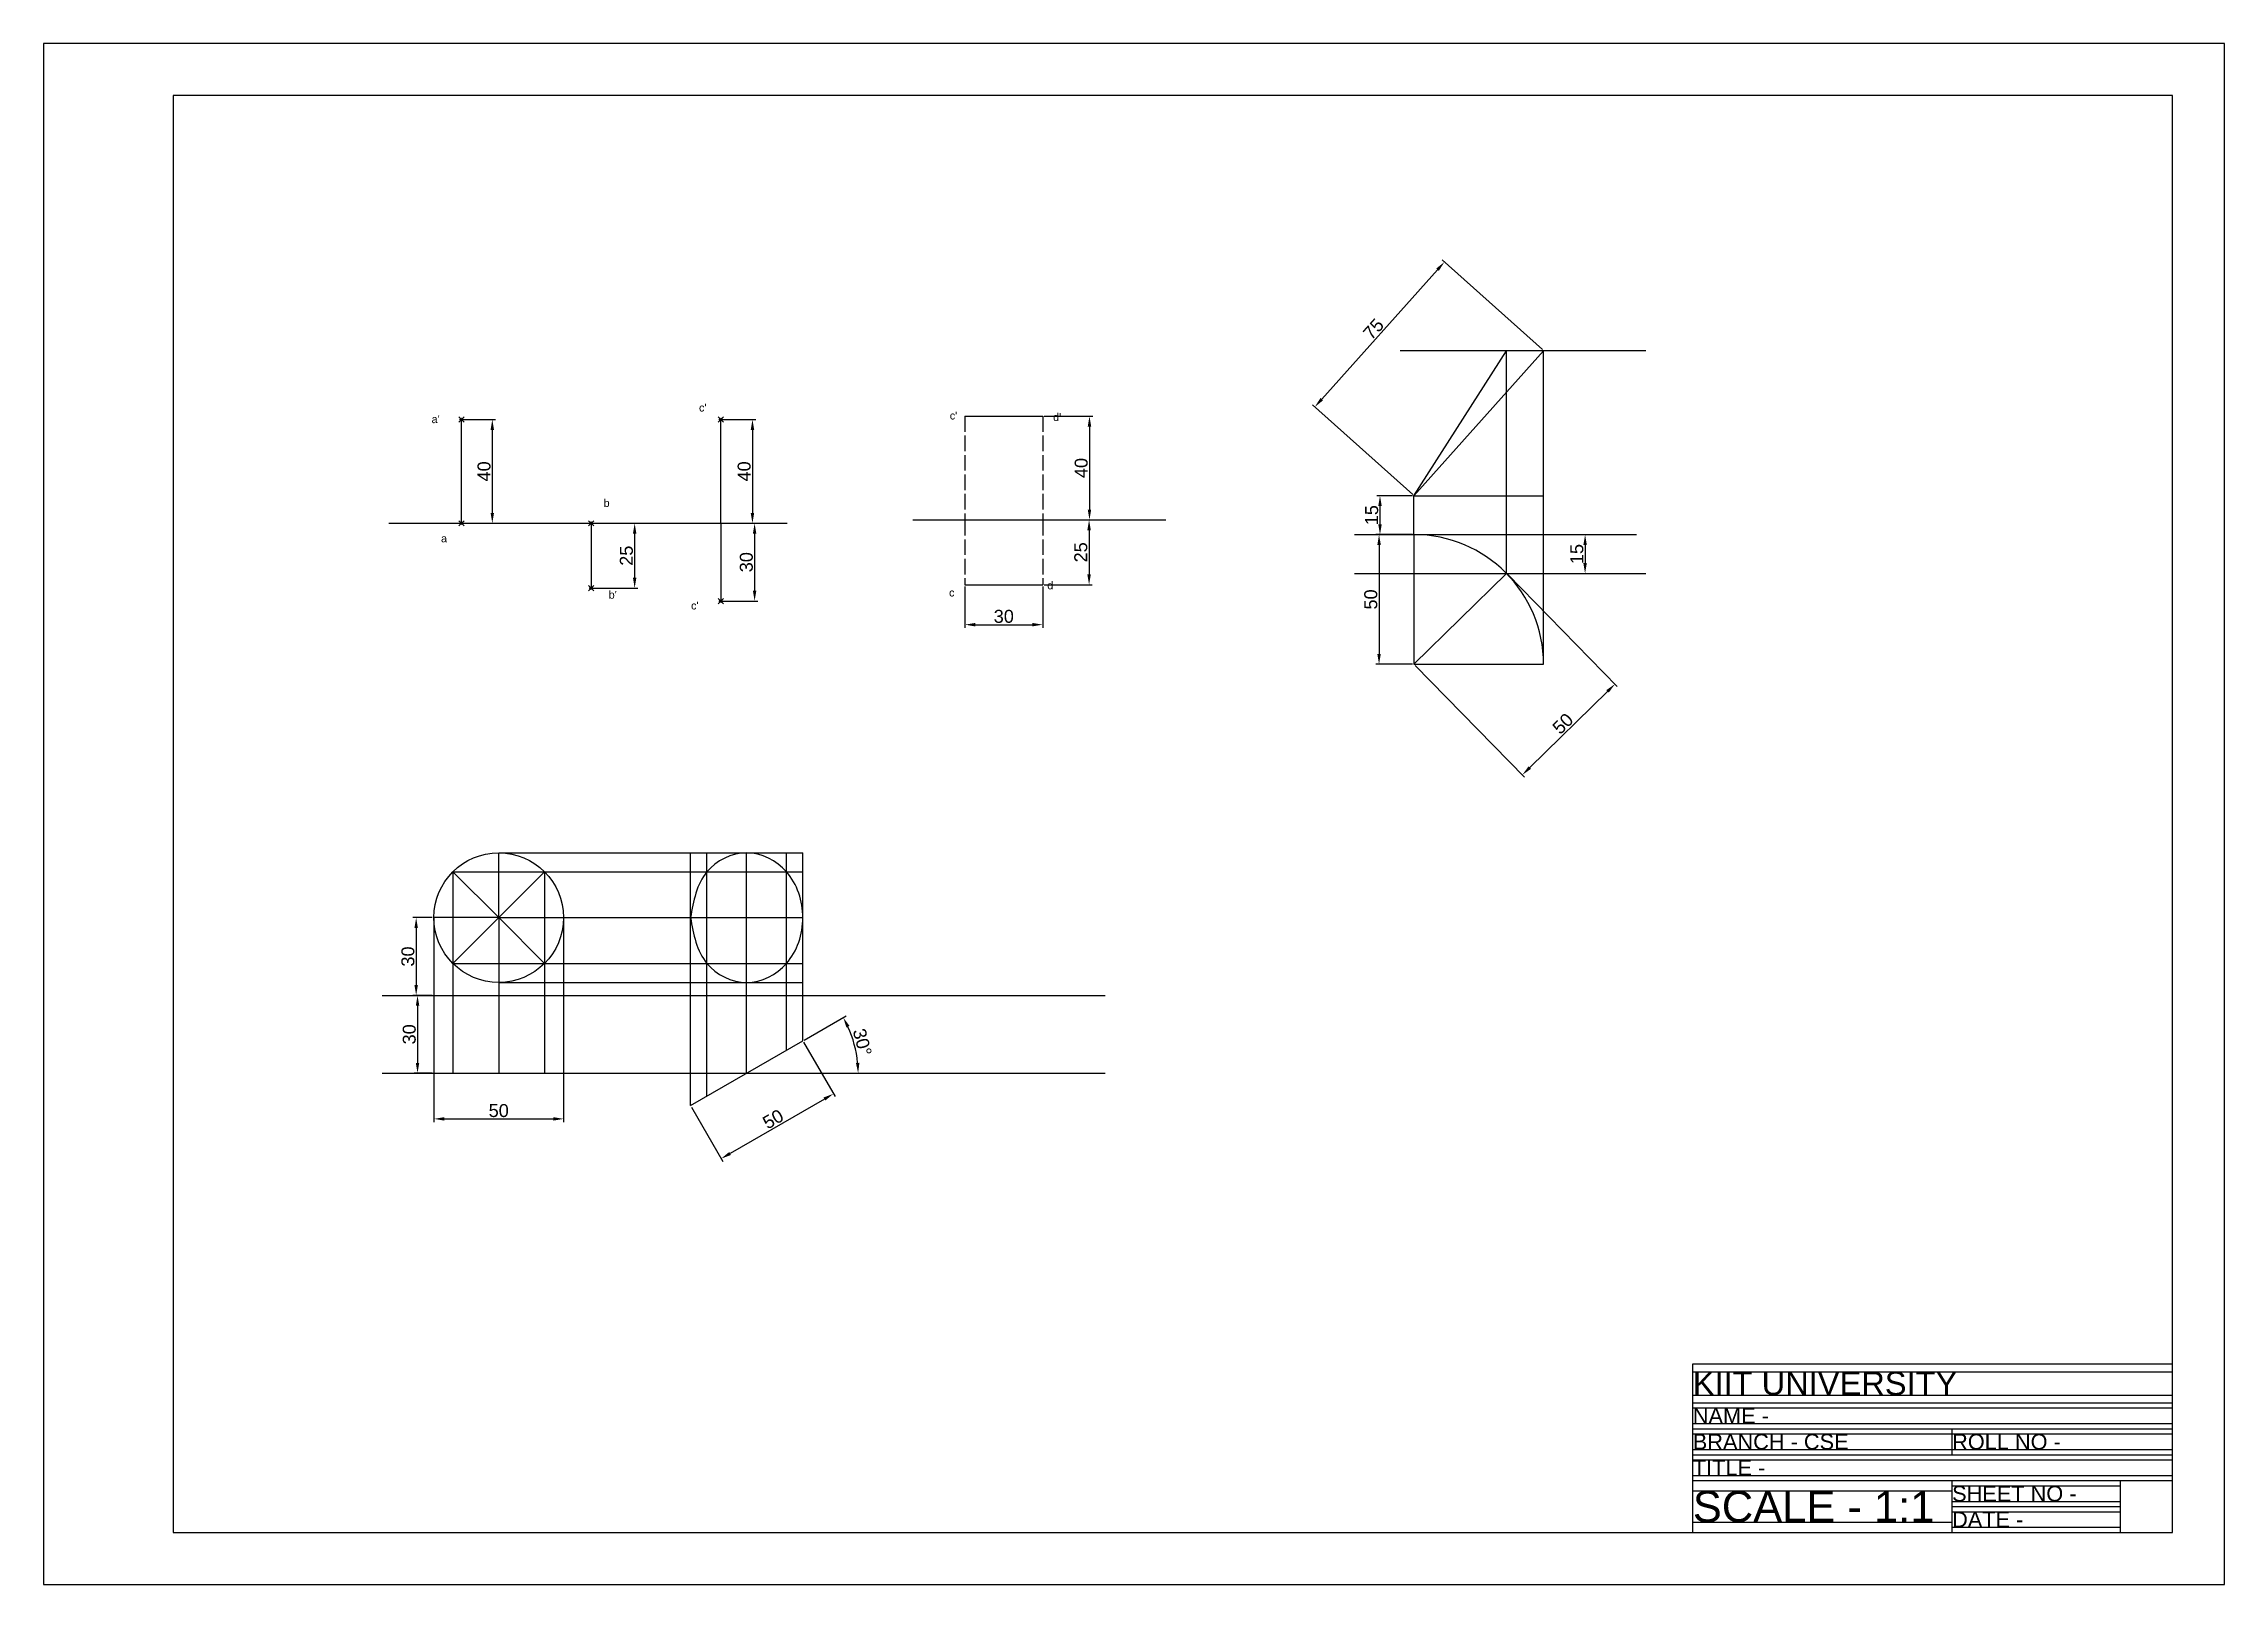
# Model space of a CAD drawing. Header units: millimetres. Extents: x 50 to 891, y 50 to 644.
import ezdxf

# ---------------------------------------------------------------- set-up
doc = ezdxf.new("R2010")
doc.units = ezdxf.units.MM
doc.header["$PDMODE"] = 35
doc.header["$PDSIZE"] = -4
doc.linetypes.add('ACAD_ISO02W100', pattern=[15, 12, -3])
doc.styles.get("Standard").update_dxf_attribs({"font": 'arial.ttf'})
doc.dimstyles.new('ISO-25', dxfattribs={"dimtxt": 5, "dimasz": 4, "dimexe": 1.25, "dimexo": 0.625, "dimtad": 1, "dimdec": 1, "dimdsep": 46, "dimtxsty": 'Standard', "dimcen": 2.5, "dimadec": 0, "dimazin": 0, "dimtfac": 1, "dimtdec": 1, "dimtmove": 0, "dimatfit": 3, "dimfxl": 1, "dimarcsym": 0})

# ---------------------------------------------------------------- blocks, each defined once
blk = doc.blocks.new('*D1')
at = {"color": 0, "lineweight": -2, "transparency": 16777216}
for p, q in [((211.78, 499.08), (224.28, 499.08)), ((223.03, 495.08), (223.03, 463.08)), ((211.78, 459.08), (224.28, 459.08))]:
    blk.add_line(p, q, dxfattribs=at)
at = {"color": 0, "transparency": 16777216}
for points in [[(222.37, 495.08), (223.7, 495.08), (223.03, 499.08)], [(222.37, 463.08), (223.7, 463.08), (223.03, 459.08)]]:
    blk.add_solid(points, dxfattribs=at)
at = {"layer": 'Defpoints', "color": 0, "transparency": 16777216}
for p in [(211.16, 499.08), (211.16, 459.08), (223.03, 459.08)]:
    blk.add_point(p, dxfattribs=at)
at = {"color": 0, "transparency": 16777216, "insert": (219.86, 479.08), "char_height": 5, "attachment_point": 5, "rotation": 90}
blk.add_mtext('40', dxfattribs=at)
blk = doc.blocks.new('*D2')
at = {"color": 0, "lineweight": -2, "transparency": 16777216}
for p, q in [((261.78, 459.08), (279.18, 459.08)), ((277.93, 455.08), (277.93, 438.08)), ((261.78, 434.08), (279.18, 434.08))]:
    blk.add_line(p, q, dxfattribs=at)
at = {"color": 0, "transparency": 16777216}
for points in [[(277.27, 455.08), (278.6, 455.08), (277.93, 459.08)], [(277.27, 438.08), (278.6, 438.08), (277.93, 434.08)]]:
    blk.add_solid(points, dxfattribs=at)
at = {"layer": 'Defpoints', "color": 0, "transparency": 16777216}
for p in [(261.16, 459.08), (261.16, 434.08), (277.93, 434.08)]:
    blk.add_point(p, dxfattribs=at)
at = {"color": 0, "transparency": 16777216, "insert": (274.76, 446.58), "char_height": 5, "attachment_point": 5, "rotation": 90}
blk.add_mtext('25', dxfattribs=at)
blk = doc.blocks.new('*D3')
at = {"color": 0, "lineweight": -2, "transparency": 16777216}
for p, q in [((311.78, 499.08), (324.61, 499.08)), ((323.36, 495.08), (323.36, 463.08)), ((311.78, 459.08), (324.61, 459.08))]:
    blk.add_line(p, q, dxfattribs=at)
at = {"color": 0, "transparency": 16777216}
for points in [[(322.69, 495.08), (324.03, 495.08), (323.36, 499.08)], [(322.69, 463.08), (324.03, 463.08), (323.36, 459.08)]]:
    blk.add_solid(points, dxfattribs=at)
at = {"layer": 'Defpoints', "color": 0, "transparency": 16777216}
for p in [(311.16, 499.08), (311.16, 459.08), (323.36, 459.08)]:
    blk.add_point(p, dxfattribs=at)
at = {"color": 0, "transparency": 16777216, "insert": (320.18, 479.08), "char_height": 5, "attachment_point": 5, "rotation": 90}
blk.add_mtext('40', dxfattribs=at)
blk = doc.blocks.new('*D4')
at = {"color": 0, "lineweight": -2, "transparency": 16777216}
for p, q in [((311.78, 459.08), (325.44, 459.08)), ((324.19, 455.08), (324.19, 433.08)), ((311.78, 429.08), (325.44, 429.08))]:
    blk.add_line(p, q, dxfattribs=at)
at = {"color": 0, "transparency": 16777216}
for points in [[(323.53, 455.08), (324.86, 455.08), (324.19, 459.08)], [(323.53, 433.08), (324.86, 433.08), (324.19, 429.08)]]:
    blk.add_solid(points, dxfattribs=at)
at = {"layer": 'Defpoints', "color": 0, "transparency": 16777216}
for p in [(311.16, 459.08), (311.16, 429.08), (324.19, 429.08)]:
    blk.add_point(p, dxfattribs=at)
at = {"color": 0, "transparency": 16777216, "insert": (321.02, 444.08), "char_height": 5, "attachment_point": 5, "rotation": 90}
blk.add_mtext('30', dxfattribs=at)
blk = doc.blocks.new('*D5')
at = {"color": 0, "lineweight": -2, "transparency": 16777216}
for p, q in [((435.91, 500.38), (454.58, 500.38)), ((453.33, 496.38), (453.33, 464.38)), ((435.91, 460.38), (454.58, 460.38))]:
    blk.add_line(p, q, dxfattribs=at)
at = {"color": 0, "transparency": 16777216}
for points in [[(452.66, 496.38), (454, 496.38), (453.33, 500.38)], [(452.66, 464.38), (454, 464.38), (453.33, 460.38)]]:
    blk.add_solid(points, dxfattribs=at)
at = {"layer": 'Defpoints', "color": 0, "transparency": 16777216}
for p in [(435.29, 500.38), (435.29, 460.38), (453.33, 460.38)]:
    blk.add_point(p, dxfattribs=at)
at = {"color": 0, "transparency": 16777216, "insert": (450.15, 480.38), "char_height": 5, "attachment_point": 5, "rotation": 90}
blk.add_mtext('40', dxfattribs=at)
blk = doc.blocks.new('*D6')
at = {"color": 0, "lineweight": -2, "transparency": 16777216}
for p, q in [((435.91, 460.38), (454.43, 460.38)), ((453.18, 456.38), (453.18, 439.38)), ((435.91, 435.38), (454.43, 435.38))]:
    blk.add_line(p, q, dxfattribs=at)
at = {"color": 0, "transparency": 16777216}
for points in [[(452.51, 456.38), (453.85, 456.38), (453.18, 460.38)], [(452.51, 439.38), (453.85, 439.38), (453.18, 435.38)]]:
    blk.add_solid(points, dxfattribs=at)
at = {"layer": 'Defpoints', "color": 0, "transparency": 16777216}
for p in [(435.29, 460.38), (435.29, 435.38), (453.18, 435.38)]:
    blk.add_point(p, dxfattribs=at)
at = {"color": 0, "transparency": 16777216, "insert": (450, 447.88), "char_height": 5, "attachment_point": 5, "rotation": 90}
blk.add_mtext('25', dxfattribs=at)
blk = doc.blocks.new('*D7')
at = {"color": 0, "lineweight": -2, "transparency": 16777216}
for p, q in [((405.29, 434.76), (405.29, 418.74)), ((435.29, 434.76), (435.29, 418.74)), ((409.29, 419.99), (431.29, 419.99))]:
    blk.add_line(p, q, dxfattribs=at)
at = {"color": 0, "transparency": 16777216}
for points in [[(409.29, 420.66), (409.29, 419.32), (405.29, 419.99)], [(431.29, 420.66), (431.29, 419.32), (435.29, 419.99)]]:
    blk.add_solid(points, dxfattribs=at)
at = {"layer": 'Defpoints', "color": 0, "transparency": 16777216}
for p in [(405.29, 435.38), (435.29, 435.38), (435.29, 419.99)]:
    blk.add_point(p, dxfattribs=at)
at = {"color": 0, "transparency": 16777216, "insert": (420.29, 423.17), "char_height": 5, "attachment_point": 5}
blk.add_mtext('30', dxfattribs=at)
blk = doc.blocks.new('*D8')
at = {"color": 0, "lineweight": -2, "transparency": 16777216}
for p, q in [((577.84, 469.71), (564.11, 469.71)), ((565.36, 465.71), (565.36, 458.71)), ((577.84, 454.71), (564.11, 454.71))]:
    blk.add_line(p, q, dxfattribs=at)
at = {"color": 0, "transparency": 16777216}
for points in [[(564.7, 465.71), (566.03, 465.71), (565.36, 469.71)], [(564.7, 458.71), (566.03, 458.71), (565.36, 454.71)]]:
    blk.add_solid(points, dxfattribs=at)
at = {"layer": 'Defpoints', "color": 0, "transparency": 16777216}
for p in [(578.47, 469.71), (565.36, 454.71), (578.47, 454.71)]:
    blk.add_point(p, dxfattribs=at)
at = {"color": 0, "transparency": 16777216, "insert": (562.18, 462.21), "char_height": 5, "attachment_point": 5, "rotation": 90}
blk.add_mtext('15', dxfattribs=at)
blk = doc.blocks.new('*D9')
at = {"color": 0, "lineweight": -2, "transparency": 16777216}
for p, q in [((577.84, 454.71), (563.76, 454.71)), ((565.01, 450.71), (565.01, 408.71)), ((577.84, 404.71), (563.76, 404.71))]:
    blk.add_line(p, q, dxfattribs=at)
at = {"color": 0, "transparency": 16777216}
for points in [[(564.34, 450.71), (565.68, 450.71), (565.01, 454.71)], [(564.34, 408.71), (565.68, 408.71), (565.01, 404.71)]]:
    blk.add_solid(points, dxfattribs=at)
at = {"layer": 'Defpoints', "color": 0, "transparency": 16777216}
for p in [(578.47, 454.71), (565.01, 404.71), (578.47, 404.71)]:
    blk.add_point(p, dxfattribs=at)
at = {"color": 0, "transparency": 16777216, "insert": (561.83, 429.71), "char_height": 5, "attachment_point": 5, "rotation": 90}
blk.add_mtext('50', dxfattribs=at)
blk = doc.blocks.new('*D10')
at = {"color": 0, "lineweight": -2, "transparency": 16777216}
for p, q in [((629.09, 454.71), (645.71, 454.71)), ((644.46, 450.71), (644.46, 443.71)), ((629.09, 439.71), (645.71, 439.71))]:
    blk.add_line(p, q, dxfattribs=at)
at = {"color": 0, "transparency": 16777216}
for points in [[(643.8, 450.71), (645.13, 450.71), (644.46, 454.71)], [(643.8, 443.71), (645.13, 443.71), (644.46, 439.71)]]:
    blk.add_solid(points, dxfattribs=at)
at = {"layer": 'Defpoints', "color": 0, "transparency": 16777216}
for p in [(628.47, 454.71), (628.47, 439.71), (644.46, 439.71)]:
    blk.add_point(p, dxfattribs=at)
at = {"color": 0, "transparency": 16777216, "insert": (641.29, 447.21), "char_height": 5, "attachment_point": 5, "rotation": 90}
blk.add_mtext('15', dxfattribs=at)
blk = doc.blocks.new('*D11')
at = {"color": 0, "lineweight": -2, "transparency": 16777216}
for p, q in [((614.61, 439.27), (656.85, 396.18)), ((578.9, 404.27), (621.14, 361.18)), ((623.12, 364.87), (653.11, 394.27))]:
    blk.add_line(p, q, dxfattribs=at)
at = {"color": 0, "transparency": 16777216}
for points in [[(652.65, 394.75), (653.58, 393.8), (655.97, 397.07)], [(622.65, 365.35), (623.59, 364.4), (620.26, 362.07)]]:
    blk.add_solid(points, dxfattribs=at)
at = {"layer": 'Defpoints', "color": 0, "transparency": 16777216}
for p in [(614.17, 439.71), (578.47, 404.71), (655.97, 397.07)]:
    blk.add_point(p, dxfattribs=at)
at = {"color": 0, "transparency": 16777216, "insert": (635.89, 381.84), "char_height": 5, "attachment_point": 5, "rotation": 44.427}
blk.add_mtext('50', dxfattribs=at)
blk = doc.blocks.new('*D12')
at = {"color": 0, "lineweight": -2, "transparency": 16777216}
for p, q in [((542.89, 506.9), (587.55, 556.84)), ((628, 526.03), (589.29, 560.66)), ((578, 470.13), (539.29, 504.76))]:
    blk.add_line(p, q, dxfattribs=at)
at = {"color": 0, "transparency": 16777216}
for points in [[(587.06, 557.29), (588.05, 556.4), (590.22, 559.82)], [(542.39, 507.35), (543.38, 506.46), (540.22, 503.92)]]:
    blk.add_solid(points, dxfattribs=at)
at = {"layer": 'Defpoints', "color": 0, "transparency": 16777216}
for p in [(590.22, 559.82), (628.47, 525.62), (578.47, 469.71)]:
    blk.add_point(p, dxfattribs=at)
at = {"color": 0, "transparency": 16777216, "insert": (562.86, 533.98), "char_height": 5, "attachment_point": 5, "rotation": 48.18969}
blk.add_mtext('75', dxfattribs=at)
blk = doc.blocks.new('*U13')
blk.add_line((0, -12.5), (0, 12.5))
blk = doc.blocks.new('*U14')
at = {"color": 0, "linetype": 'ByBlock', "lineweight": -2, "transparency": 16777216}
blk.add_blockref('*U13', (225.51, 319.56), dxfattribs=at)
for p, rotation in [((216.67, 315.89), 45.00000000000001), ((234.35, 315.89), 315.0000000000001), ((213.01, 307.06), 90), ((216.67, 298.22), 135), ((225.51, 294.56), 180), ((234.35, 298.22), 225.0000000000001), ((238.01, 307.06), 270)]:
    blk.add_blockref('*U13', p, dxfattribs=dict(at, rotation=rotation))
blk = doc.blocks.new('*D15')
at = {"color": 0, "lineweight": -2, "transparency": 16777216}
for p, q in [((343.09, 259.01), (355.2, 238.04)), ((351.11, 237.12), (314.73, 216.12)), ((299.79, 234.01), (311.9, 213.04))]:
    blk.add_line(p, q, dxfattribs=at)
at = {"color": 0, "transparency": 16777216}
for points in [[(350.77, 237.7), (351.44, 236.54), (354.57, 239.12)], [(314.4, 216.7), (315.07, 215.54), (311.27, 214.12)]]:
    blk.add_solid(points, dxfattribs=at)
at = {"layer": 'Defpoints', "color": 0, "transparency": 16777216}
for p in [(342.77, 259.56), (299.47, 234.56), (311.27, 214.12)]:
    blk.add_point(p, dxfattribs=at)
at = {"color": 0, "transparency": 16777216, "insert": (331.33, 229.37), "char_height": 5, "attachment_point": 5, "rotation": 30}
blk.add_mtext('50', dxfattribs=at)
blk = doc.blocks.new('*D16')
at = {"color": 0, "lineweight": -2, "transparency": 16777216}
for p, q in [((199.88, 307.06), (192.42, 307.06)), ((193.67, 303.06), (193.67, 281.06)), ((199.88, 277.06), (192.42, 277.06))]:
    blk.add_line(p, q, dxfattribs=at)
at = {"color": 0, "transparency": 16777216}
for points in [[(193.01, 303.06), (194.34, 303.06), (193.67, 307.06)], [(193.01, 281.06), (194.34, 281.06), (193.67, 277.06)]]:
    blk.add_solid(points, dxfattribs=at)
at = {"layer": 'Defpoints', "color": 0, "transparency": 16777216}
for p in [(200.51, 307.06), (193.67, 277.06), (200.51, 277.06)]:
    blk.add_point(p, dxfattribs=at)
at = {"color": 0, "transparency": 16777216, "insert": (190.5, 292.06), "char_height": 5, "attachment_point": 5, "rotation": 90}
blk.add_mtext('30', dxfattribs=at)
blk = doc.blocks.new('*D17')
at = {"color": 0, "lineweight": -2, "transparency": 16777216}
for p, q in [((199.88, 277.06), (192.95, 277.06)), ((194.2, 273.06), (194.2, 251.06)), ((199.88, 247.06), (192.95, 247.06))]:
    blk.add_line(p, q, dxfattribs=at)
at = {"color": 0, "transparency": 16777216}
for points in [[(193.54, 273.06), (194.87, 273.06), (194.2, 277.06)], [(193.54, 251.06), (194.87, 251.06), (194.2, 247.06)]]:
    blk.add_solid(points, dxfattribs=at)
at = {"layer": 'Defpoints', "color": 0, "transparency": 16777216}
for p in [(200.51, 277.06), (194.2, 247.06), (200.51, 247.06)]:
    blk.add_point(p, dxfattribs=at)
at = {"color": 0, "transparency": 16777216, "insert": (191.02, 262.06), "char_height": 5, "attachment_point": 5, "rotation": 90}
blk.add_mtext('30', dxfattribs=at)
blk = doc.blocks.new('*D18')
at = {"color": 0, "lineweight": -2, "transparency": 16777216}
blk.add_line((343.32, 259.87), (359.44, 269.18), dxfattribs=at)
blk.add_arc((321.12, 247.06), 42.99, 5.33259, 24.66741, dxfattribs=at)
at = {"color": 0, "transparency": 16777216}
for points in [[(359.6, 264.69), (360.79, 265.3), (358.36, 268.55)], [(364.6, 251.08), (363.27, 251.02), (364.12, 247.06)]]:
    blk.add_solid(points, dxfattribs=at)
at = {"layer": 'Defpoints', "color": 0, "transparency": 16777216}
for p in [(342.77, 259.56), (363.46, 254.52), (180.53, 247.06), (459.42, 247.06), (299.47, 234.56)]:
    blk.add_point(p, dxfattribs=at)
at = {"color": 0, "transparency": 16777216, "insert": (365.72, 259.01), "char_height": 5, "attachment_point": 5, "rotation": 285}
blk.add_mtext('30°', dxfattribs=at)
blk = doc.blocks.new('*D19')
at = {"color": 0, "lineweight": -2, "transparency": 16777216}
for p, q in [((200.51, 306.43), (200.51, 228.21)), ((250.51, 306.43), (250.51, 228.21)), ((204.51, 229.46), (246.51, 229.46))]:
    blk.add_line(p, q, dxfattribs=at)
at = {"color": 0, "transparency": 16777216}
for points in [[(204.51, 230.12), (204.51, 228.79), (200.51, 229.46)], [(246.51, 230.12), (246.51, 228.79), (250.51, 229.46)]]:
    blk.add_solid(points, dxfattribs=at)
at = {"layer": 'Defpoints', "color": 0, "transparency": 16777216}
for p in [(200.51, 307.06), (250.51, 307.06), (250.51, 229.46)]:
    blk.add_point(p, dxfattribs=at)
at = {"color": 0, "transparency": 16777216, "insert": (225.51, 232.63), "char_height": 5, "attachment_point": 5}
blk.add_mtext('50', dxfattribs=at)

msp = doc.modelspace()

# ---------------------------------------------------------------- linework, layer by layer
for p, q in [((891, 644), (50, 644)), ((50, 644), (50, 50)), ((891, 50), (891, 644)), ((100, 624), (100, 70)), ((871, 624), (100, 624)), ((871, 70), (871, 624)), ((667.91, 525.62), (573.19, 525.62)), ((578.47, 469.71), (628.47, 525.62)), ((578.47, 469.71), (614.17, 525.62)), ((614.17, 439.71), (614.17, 525.62)), ((628.47, 404.71), (628.47, 525.62)), ((211.16, 459.08), (211.16, 499.08)), ((311.16, 459.08), (311.16, 499.08)), ((405.29, 500.38), (435.29, 500.38)), ((578.47, 454.71), (578.47, 469.71)), ((578.47, 469.71), (628.47, 469.71)), ((183.07, 459.08), (336.74, 459.08)), ((211.16, 459.08), (261.16, 459.08)), ((261.16, 459.08), (261.16, 434.08)), ((261.16, 459.08), (311.16, 459.08)), ((311.16, 459.08), (311.16, 429.08)), ((385.23, 460.38), (482.76, 460.38)), ((405.29, 460.38), (435.29, 460.38)), ((555.57, 454.71), (664.32, 454.71)), ((578.47, 454.71), (578.47, 404.71)), ((555.57, 439.71), (667.91, 439.71)), ((578.47, 404.71), (614.17, 439.71)), ((405.29, 435.38), (435.29, 435.38)), ((578.47, 404.71), (628.47, 404.71)), ((225.51, 332.06), (342.77, 332.06)), ((299.47, 234.56), (299.47, 332.06)), ((305.81, 238.22), (305.81, 332.06)), ((321.12, 247.06), (321.12, 332.06)), ((336.43, 255.89), (336.43, 332.06)), ((342.77, 259.56), (342.77, 332.06)), ((207.83, 324.73), (207.83, 289.38)), ((207.83, 324.73), (342.77, 324.73)), ((243.19, 324.73), (243.19, 289.38)), ((200.51, 307.06), (200.51, 277.06)), ((250.51, 307.06), (250.51, 277.06)), ((250.51, 307.06), (342.77, 307.06)), ((207.83, 289.38), (207.83, 247.06)), ((207.83, 289.38), (342.77, 289.38)), ((243.19, 289.38), (243.19, 277.06)), ((225.51, 282.06), (225.51, 277.06)), ((225.51, 282.06), (342.77, 282.06)), ((180.53, 277.06), (459.42, 277.06)), ((200.51, 277.06), (200.51, 247.06)), ((225.51, 277.06), (225.51, 247.06)), ((243.19, 277.06), (243.19, 247.06)), ((250.51, 277.06), (250.51, 247.06)), ((299.47, 234.56), (342.77, 259.56)), ((180.53, 247.06), (459.42, 247.06)), ((200.51, 247.06), (250.51, 247.06)), ((686, 70), (686, 135)), ((686, 135), (871, 135)), ((686, 132), (871, 132)), ((686, 123), (871, 123)), ((686, 120), (871, 120)), ((686, 118), (871, 118)), ((686, 112), (871, 112)), ((686, 110), (871, 110)), ((786, 100), (786, 110)), ((686, 108), (871, 108)), ((686, 102), (871, 102)), ((686, 100), (871, 100)), ((686, 98), (871, 98)), ((686, 92), (871, 92)), ((686, 90), (871, 90)), ((686, 86), (786, 86)), ((786, 70), (786, 90)), ((786, 88), (851, 88)), ((851, 70), (851, 90)), ((786, 82), (851, 82)), ((786, 80), (851, 80)), ((786, 78), (851, 78)), ((100, 70), (871, 70)), ((686, 74), (786, 74)), ((786, 72), (851, 72)), ((50, 50), (891, 50))]:
    msp.add_line(p, q)
at = {"linetype": 'ACAD_ISO02W100', "ltscale": 0.5}
for p, q in [((405.29, 500.38), (405.29, 460.38)), ((435.29, 500.38), (435.29, 460.38)), ((405.29, 460.38), (405.29, 435.38)), ((435.29, 460.38), (435.29, 435.38))]:
    msp.add_line(p, q, dxfattribs=at)
msp.add_circle((225.51, 307.06), 25)
msp.add_arc((578.47, 404.71), 50, 0, 90)
msp.add_spline([(299.47, 307.06), (305.81, 324.73), (321.12, 332.06), (336.43, 324.73), (342.77, 307.06), (336.43, 289.38), (321.12, 282.06), (305.81, 289.38), (299.47, 307.06)], degree=3)
for p in [(211.16, 499.08), (311.16, 499.08), (211.16, 459.08), (261.16, 459.08), (261.16, 434.08), (311.16, 429.08)]:
    msp.add_point(p)

# ---------------------------------------------------------------- block references
msp.add_blockref('*U14', (0, 0))

# ---------------------------------------------------------------- texts
for s, p in [("c'", (302.74, 502.16)), ("a'", (199.63, 497.7)), ("c'", (399.44, 499.09)), ("d'", (439.29, 498.54)), ('b', (265.95, 465.39)), ('a', (203.25, 451.75)), ("b'", (267.9, 430.02)), ('c', (399.16, 430.86)), ('d', (437.06, 433.64)), ("c'", (299.67, 425.85))]:
    msp.add_text(s, height=3).set_placement(p)
at = {"attachment_point": 1}
for s, width, insert, char_height in [('KIIT UNIVERSITY', 185, (686, 132), 9), ('NAME - ', 185, (686, 118), 6), ('BRANCH - CSE', 185, (686, 108), 6), ('ROLL NO - ', 85, (786, 108), 6), ('TITLE -', 185, (686, 98), 6), ('SCALE - 1:1', 100, (686, 86), 12), ('SHEET NO -', 65, (786, 88), 6), ('DATE -', 65, (786, 78), 6)]:
    msp.add_mtext_dynamic_manual_height_columns(s, width=width, gutter_width=12.5, heights=[0], dxfattribs=dict(at, insert=insert, char_height=char_height))

# ---------------------------------------------------------------- dimensions: what is measured, and where the dimension line sits
for p1, p2, distance, picture, middle in [((578.47, 469.71), (628.47, 525.62), 51.31, '*D12', (562.86, 533.98)), ((578.47, 404.71), (614.17, 439.71), -59.71, '*D11', (635.89, 381.84)), ((342.77, 259.56), (299.47, 234.56), 23.59, '*D15', (331.33, 229.37))]:
    dim = msp.add_aligned_dim(p1=p1, p2=p2, distance=distance, dimstyle='ISO-25')
    dim.commit()
    dim.dimension.update_dxf_attribs({"geometry": picture, "text_midpoint": middle})
for base, p1, p2, picture, middle in [((223.03, 459.08), (211.16, 499.08), (211.16, 459.08), '*D1', (219.86, 479.08)), ((323.36, 459.08), (311.16, 499.08), (311.16, 459.08), '*D3', (320.18, 479.08)), ((453.33, 460.38), (435.29, 500.38), (435.29, 460.38), '*D5', (450.15, 480.38)), ((565.36, 454.71), (578.47, 469.71), (578.47, 454.71), '*D8', (562.18, 462.21)), ((277.93, 434.08), (261.16, 459.08), (261.16, 434.08), '*D2', (274.76, 446.58)), ((324.19, 429.08), (311.16, 459.08), (311.16, 429.08), '*D4', (321.02, 444.08)), ((453.18, 435.38), (435.29, 460.38), (435.29, 435.38), '*D6', (450, 447.88)), ((565.01, 404.71), (578.47, 454.71), (578.47, 404.71), '*D9', (561.83, 429.71)), ((644.46, 439.71), (628.47, 454.71), (628.47, 439.71), '*D10', (641.29, 447.21)), ((193.67, 277.06), (200.51, 307.06), (200.51, 277.06), '*D16', (190.5, 292.06)), ((194.2, 247.06), (200.51, 277.06), (200.51, 247.06), '*D17', (191.02, 262.06))]:
    dim = msp.add_linear_dim(base=base, p1=p1, p2=p2, angle=90, dimstyle='ISO-25')
    dim.commit()
    dim.dimension.update_dxf_attribs({"geometry": picture, "text_midpoint": middle})
for base, p1, p2, picture, middle in [((435.29, 419.99), (405.29, 435.38), (435.29, 435.38), '*D7', (420.29, 423.17)), ((250.51, 229.46), (200.51, 307.06), (250.51, 307.06), '*D19', (225.51, 232.63))]:
    dim = msp.add_linear_dim(base=base, p1=p1, p2=p2, dimstyle='ISO-25')
    dim.commit()
    dim.dimension.update_dxf_attribs({"geometry": picture, "text_midpoint": middle})
dim = msp.add_angular_dim_2l(base=(363.46, 254.52), line1=((180.53, 247.06), (459.42, 247.06)), line2=((299.47, 234.56), (342.77, 259.56)), dimstyle='ISO-25')
dim.commit()
dim.dimension.update_dxf_attribs({"geometry": '*D18', "text_midpoint": (365.72, 259.01)})

doc.saveas('drawing.dxf')
